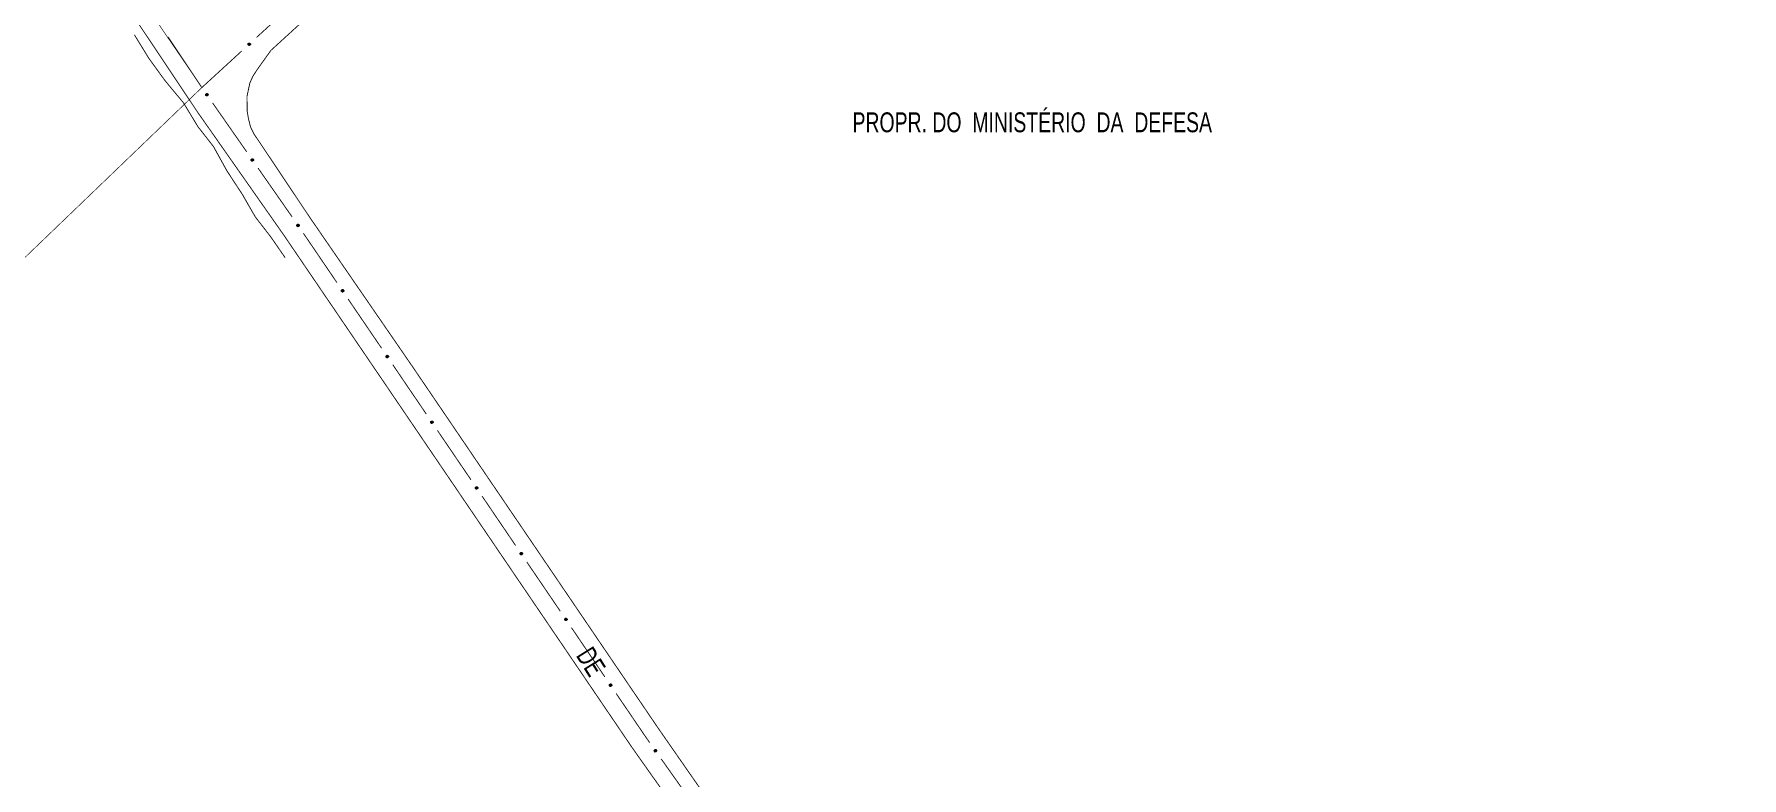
# Model space of a CAD drawing. Extents: x 205150 to 206910, y 4858726 to 4860849.
# Drawn here: x 205473.5 to 205817.3, y 4859817 to 4859966.7 of the extents above; entities that cross this region are included whole.
import ezdxf

# ---------------------------------------------------------------- set-up
doc = ezdxf.new("R2010")
doc.units = 0
doc.header["$LTSCALE"] = 1.5
doc.header["$MEASUREMENT"] = 0
for name, color, linetype in [('HD-VALAS-DRENOS', 170, 'CONTINUOUS'), ('LM-LIM-SETOR-FISCAL', 7, 'CONTINUOUS'), ('SV-EIXO-ROD-ESTR', 7, 'CONTINUOUS'), ('SV-EST-MUNIC-PAV', 20, 'CONTINUOUS'), ('SV-TXT-MUNIC-PAV', 20, 'CONTINUOUS'), ('SV-TXT-RUA-N-PAV-S-GUIA-C-GUIA', 7, 'CONTINUOUS')]:
    doc.layers.add(name, color=color, linetype=linetype)
doc.styles.add('ARIAL', font='ARIAL.TTF')
doc.linetypes.add('Limite', pattern='A,20,-3,[130,ltypeshp.shx,S=6.35,R=0,X=0,Y=0],-3,20', length=46)

msp = doc.modelspace()

# ---------------------------------------------------------------- linework, layer by layer
at = {"layer": 'HD-VALAS-DRENOS', "const_width": 0.18, "flags": 128}
msp.add_lwpolyline([(205493.71, 4859966.56), (205496.61, 4859961.84), (205499.85, 4859957.37), (205503.6, 4859952.85), (205506.49, 4859948.08), (205509.63, 4859944.06), (205512.33, 4859939.18), (205515.48, 4859934.36), (205518.02, 4859929.93), (205521.21, 4859925.81), (205524.05, 4859921.69)], dxfattribs=at)
at = {"layer": 'LM-LIM-SETOR-FISCAL', "linetype": 'Limite', "ltscale": 0.1, "const_width": 0.13, "flags": 128}
msp.add_lwpolyline([(205319.29, 4860270.52), (205308.71, 4860256.67), (205305.78, 4860258.84), (205287.54, 4860237.69), (205276.64, 4860225.85), (205246.75, 4860195.21), (205217.93, 4860166.62), (205205.07, 4860154.22), (205154.16, 4860103.62), (205198.33, 4860053.28), (205217.33, 4860073.87), (205228.31, 4860086.13), (205238.29, 4860095.9), (205249.21, 4860104.33), (205257.45, 4860109.18), (205264.02, 4860112.21), (205279.18, 4860117.77), (205286.26, 4860119.79), (205298.64, 4860121.61), (205309.27, 4860122.88), (205318.87, 4860123.38), (205330.48, 4860123.39), (205348.91, 4860120.43), (205359.29, 4860117.56), (205368.87, 4860113.52), (205387.79, 4860104.36), (205416.55, 4860084.92), (205427.35, 4860072.78), (205437.08, 4860059.62), (205479.77, 4859996.22), (205490.09, 4859981.19), (205507.28, 4859955.95), (205301.82, 4859758.53), (205304.27, 4859754.35), (205308.51, 4859743.48), (205314.17, 4859730.07), (205319.34, 4859714.73), (205318.69, 4859702.13), (205317.26, 4859690.64), (205315.74, 4859682.13), (205314.47, 4859670.89), (205312.89, 4859663.45), (205309.4, 4859652.21), (205307.5, 4859644.78), (205307.82, 4859635.75), (205310.04, 4859627.84), (205314.31, 4859618.34), (205319.85, 4859606.63), (205326.97, 4859596.97), (205332.19, 4859589.73), (205339.8, 4859581.22), (205346.76, 4859572.51), (205354, 4859559.81), (205353.39, 4859552.98), (205353.27, 4859547.01), (205355.22, 4859540.43), (205360.95, 4859533.08), (205371.88, 4859519.43), (205377.63, 4859512.44), (205385.79, 4859503.96), (205396.46, 4859500.67), (205404.7, 4859492.02), (205412.93, 4859478.57), (205420.22, 4859461.9), (205423.63, 4859449.31), (205425.2, 4859433.83), (205427.41, 4859417.81), (205434.87, 4859380.22), (205437.8, 4859372.3), (205447.24, 4859361.81), (205453.54, 4859349.48), (205459.05, 4859329.54), (205466.92, 4859311.43), (205476.36, 4859294.25), (205487.12, 4859281.65), (205492.89, 4859272.47), (205496.57, 4859259.35), (205503.39, 4859250.69), (205510.74, 4859242.04), (205513.88, 4859233.64), (205518.87, 4859225.77), (205525.3, 4859218.82), (205532.12, 4859213.83), (205535.79, 4859207.8), (205538.94, 4859201.5), (205542.88, 4859195.99), (205547.34, 4859189.96), (205548.12, 4859187.59), (205557.31, 4859181.03), (205563.87, 4859170.28), (205572.52, 4859159), (205575.67, 4859152.83), (205573.49, 4859146.26), (205574.41, 4859107.72), (205574.1, 4859102.45), (205570.43, 4859091.7), (205564.13, 4859081.46), (205558.88, 4859071.49), (205553.9, 4859063.1), (205553.9, 4859053.65), (205550.78, 4858995.23), (205582.12, 4858999.84), (205643.48, 4859000.72), (205662.02, 4859003.54), (205723.44, 4859017.98), (205780.86, 4859021.75), (205796.46, 4859023.04), (205822.25, 4859018.37), (205884.61, 4859012.81), (205949.14, 4859010.7), (206010.04, 4859007.01), (206085.77, 4858991.23), (206142.93, 4858964.03), (206222.76, 4858955.8), (206247.48, 4858946.16), (206320.03, 4858923.22), (206357.59, 4858908.6), (206441.35, 4858853.88), (206472.45, 4858825.54), (206535.38, 4858773.37), (206582.46, 4858737.4), (206654.71, 4858791.02), (206678.45, 4858818.8), (206712.51, 4858857.69), (206744.07, 4858897.64), (206751.69, 4858909.49), (206759.23, 4858922.23), (206766.2, 4858935.79), (206774.68, 4858954.45), (206780.86, 4858969.77), (206787.32, 4858989.53), (206795.67, 4859017.91), (206801.34, 4859037.45), (206804.81, 4859048.55), (206810.21, 4859067.25), (206818.72, 4859096.7), (206836.07, 4859155.15), (206846.57, 4859191.69), (206849.26, 4859199.97), (206857.1, 4859228.87), (206879.44, 4859306.63), (206888.86, 4859339.28), (206892.9, 4859355.31), (206898.05, 4859377.14), (206902.33, 4859396.65), (206903.66, 4859403.73), (206904.19, 4859408.48), (206905.69, 4859418.05), (206906.56, 4859427.57), (206907.69, 4859436.73), (206908.51, 4859451.61), (206908.98, 4859469.92), (206908.88, 4859478.27), (206909.31, 4859486.41), (206909.8, 4859503.75), (206908.06, 4859522.53), (206905.79, 4859539.89), (206902.11, 4859560.26), (206898.96, 4859576.34), (206897.7, 4859582.09), (206890.37, 4859608.85), (206880.35, 4859645.11), (206869.65, 4859680.81), (206865.82, 4859696.97), (206853.5, 4859740.64), (206829.42, 4859824.64), (206821, 4859851.39), (206812.97, 4859883.79), (206808.11, 4859900.23), (206792.3, 4859957.48), (206787.8, 4859976.76), (206777.66, 4860010.06), (206765, 4860051.58), (206755.54, 4860085.7), (206750.68, 4860101.63), (206741.17, 4860125.56), (206733.16, 4860141.6), (206724.53, 4860155.76), (206720.58, 4860162.18), (206711.45, 4860176.18), (206701.64, 4860187.46), (206699.72, 4860189.66), (206688, 4860201.91), (206676.62, 4860211.53), (206661.73, 4860222.42), (206647.52, 4860230.3), (206635.25, 4860235.79), (206614.85, 4860243.29), (206606.14, 4860245.65), (206597.68, 4860248), (206583.47, 4860251.01), (206568.95, 4860253.89), (206555.52, 4860256.25), (206536.42, 4860258.75), (206515.07, 4860261.46), (206491.2, 4860264.62), (206461.18, 4860268.88), (206439.8, 4860271.78), (206410.63, 4860276.21), (206388.16, 4860279.36), (206368.66, 4860282.7), (206354.57, 4860286.28), (206341.8, 4860291.58), (206328.08, 4860297.72), (206312.52, 4860304.06), (206285.44, 4860316.18), (206266.75, 4860326.61), (206251.28, 4860335.83), (206233.37, 4860347.73), (206203.78, 4860369), (206190.98, 4860381.36), (206176.1, 4860393.77), (206148.73, 4860420.73), (206131.72, 4860438.15), (206119.93, 4860450.72), (206096.07, 4860474.64), (206079.22, 4860491.32), (206053.65, 4860516.64), (206024.02, 4860544.98), (206003.48, 4860565.32), (205982.61, 4860587.19), (205969.68, 4860601.5), (205947.41, 4860624.23), (205941.47, 4860630.27), (205933.71, 4860637.54), (205921.87, 4860648.63), (205904.16, 4860665.5), (205891.55, 4860678.66), (205883.32, 4860686.89), (205866.07, 4860704.91), (205856.37, 4860714.35), (205825.17, 4860745.55), (205813.99, 4860756.84), (205803.22, 4860767.55), (205796.49, 4860774.25), (205790.73, 4860779.92), (205778.11, 4860792.25), (205767.26, 4860803.09), (205754.34, 4860816.31), (205748.7, 4860822.1), (205743.2, 4860827.74), (205737.56, 4860833.24), (205728.8, 4860841.85), (205722.27, 4860848.82), (205716.69, 4860834.76), (205683.28, 4860785.15), (205648.13, 4860731.52), (205621.03, 4860690.19), (205590.06, 4860643.83), (205580.55, 4860630.3), (205567.6, 4860611.82), (205565.6, 4860608.82), (205469.79, 4860465.73), (205420.74, 4860392.29), (205335.67, 4860262.2), (205321.6, 4860273.55)], close=True, dxfattribs=at)
at = {"layer": 'SV-EIXO-ROD-ESTR', "const_width": 0.18, "flags": 128}
for points in [[(205527.13, 4859974.13), (205518.28, 4859966.03)], [(205500.49, 4859966.12), (205507.15, 4859956.14)], [(205515.33, 4859963.33), (205507.96, 4859956.57)], [(205507.96, 4859956.57), (205507.28, 4859955.95)], [(205509.44, 4859952.86), (205516.3, 4859943.02)], [(205518.59, 4859939.74), (205525.46, 4859929.89)], [(205527.73, 4859926.6), (205534.47, 4859916.68)], [(205536.72, 4859913.37), (205543.47, 4859903.45)], [(205545.72, 4859900.14), (205546.84, 4859898.48)], [(205546.84, 4859898.48), (205547.23, 4859897.91)], [(205547.23, 4859897.91), (205552.46, 4859890.21)], [(205554.71, 4859886.9), (205561.45, 4859876.98)], [(205563.7, 4859873.67), (205570.44, 4859863.74)], [(205572.69, 4859860.43), (205579.43, 4859850.51)], [(205581.68, 4859847.2), (205588.42, 4859837.27)], [(205590.67, 4859833.96), (205596.29, 4859825.69)], [(205596.29, 4859825.69), (205596.79, 4859824.96)], [(205596.79, 4859824.96), (205597.43, 4859824.05)], [(205599.74, 4859820.78), (205606.67, 4859810.99)]]:
    msp.add_lwpolyline(points, dxfattribs=at)
at = {"layer": 'SV-EIXO-ROD-ESTR', "flags": 128}
for points in [[(205516.82, 4859964.85), (205516.64, 4859964.64)], [(205516.8, 4859964.85), (205516.64, 4859964.66)], [(205516.77, 4859964.84), (205516.64, 4859964.69)], [(205516.75, 4859964.84), (205516.64, 4859964.71)], [(205516.84, 4859964.85), (205516.65, 4859964.62)], [(205516.74, 4859964.83), (205516.65, 4859964.73)], [(205516.72, 4859964.83), (205516.65, 4859964.75)], [(205516.86, 4859964.84), (205516.66, 4859964.6)], [(205516.89, 4859964.84), (205516.66, 4859964.58)], [(205516.9, 4859964.83), (205516.67, 4859964.57)], [(205516.92, 4859964.82), (205516.68, 4859964.56)], [(205516.93, 4859964.81), (205516.69, 4859964.55)], [(205516.94, 4859964.79), (205516.71, 4859964.53)], [(205516.95, 4859964.78), (205516.73, 4859964.53)], [(205516.96, 4859964.77), (205516.74, 4859964.51)], [(205516.97, 4859964.75), (205516.76, 4859964.51)], [(205516.98, 4859964.73), (205516.78, 4859964.5)], [(205516.98, 4859964.71), (205516.81, 4859964.5)], [(205516.99, 4859964.69), (205516.83, 4859964.5)], [(205516.99, 4859964.67), (205516.86, 4859964.51)], [(205516.99, 4859964.64), (205516.87, 4859964.51)], [(205516.98, 4859964.62), (205516.89, 4859964.52)], [(205516.98, 4859964.6), (205516.9, 4859964.52)], [(205508.12, 4859954.56), (205508.33, 4859954.33)], [(205508.12, 4859954.53), (205508.3, 4859954.33)], [(205508.12, 4859954.51), (205508.29, 4859954.33)], [(205508.12, 4859954.49), (205508.26, 4859954.34)], [(205508.12, 4859954.47), (205508.24, 4859954.33)], [(205508.13, 4859954.57), (205508.34, 4859954.34)], [(205508.13, 4859954.45), (205508.21, 4859954.35)], [(205508.13, 4859954.43), (205508.2, 4859954.35)], [(205508.14, 4859954.6), (205508.36, 4859954.34)], [(205508.15, 4859954.61), (205508.38, 4859954.35)], [(205508.16, 4859954.62), (205508.39, 4859954.36)], [(205508.18, 4859954.63), (205508.4, 4859954.37)], [(205508.19, 4859954.65), (205508.42, 4859954.38)], [(205508.21, 4859954.65), (205508.43, 4859954.4)], [(205508.22, 4859954.66), (205508.44, 4859954.41)], [(205508.24, 4859954.67), (205508.45, 4859954.43)], [(205508.26, 4859954.68), (205508.46, 4859954.45)], [(205508.28, 4859954.68), (205508.46, 4859954.47)], [(205508.3, 4859954.68), (205508.47, 4859954.5)], [(205508.33, 4859954.67), (205508.46, 4859954.52)], [(205508.35, 4859954.67), (205508.47, 4859954.54)], [(205508.37, 4859954.66), (205508.45, 4859954.56)], [(205508.39, 4859954.65), (205508.45, 4859954.57)], [(205517.27, 4859941.39), (205517.44, 4859941.2)], [(205517.27, 4859941.35), (205517.39, 4859941.21)], [(205517.28, 4859941.44), (205517.48, 4859941.21)], [(205517.28, 4859941.41), (205517.46, 4859941.21)], [(205517.28, 4859941.36), (205517.41, 4859941.21)], [(205517.28, 4859941.33), (205517.37, 4859941.23)], [(205517.28, 4859941.31), (205517.35, 4859941.23)], [(205517.29, 4859941.45), (205517.5, 4859941.22)], [(205517.3, 4859941.47), (205517.52, 4859941.22)], [(205517.31, 4859941.49), (205517.53, 4859941.23)], [(205517.32, 4859941.5), (205517.55, 4859941.23)], [(205517.33, 4859941.51), (205517.56, 4859941.25)], [(205517.35, 4859941.52), (205517.58, 4859941.26)], [(205517.36, 4859941.53), (205517.59, 4859941.28)], [(205517.38, 4859941.54), (205517.6, 4859941.29)], [(205517.4, 4859941.54), (205517.61, 4859941.31)], [(205517.41, 4859941.56), (205517.62, 4859941.33)], [(205517.43, 4859941.55), (205517.62, 4859941.35)], [(205517.45, 4859941.56), (205517.62, 4859941.38)], [(205517.48, 4859941.55), (205517.62, 4859941.4)], [(205517.5, 4859941.55), (205517.62, 4859941.42)], [(205517.53, 4859941.54), (205517.61, 4859941.44)], [(205517.54, 4859941.53), (205517.61, 4859941.45)], [(205526.48, 4859928.22), (205526.66, 4859928.01)], [(205526.48, 4859928.2), (205526.64, 4859928.01)], [(205526.48, 4859928.17), (205526.61, 4859928.02)], [(205526.48, 4859928.15), (205526.6, 4859928.02)], [(205526.49, 4859928.26), (205526.7, 4859928.02)], [(205526.49, 4859928.24), (205526.69, 4859928.01)], [(205526.49, 4859928.13), (205526.57, 4859928.03)], [(205526.49, 4859928.12), (205526.56, 4859928.04)], [(205526.5, 4859928.28), (205526.72, 4859928.02)], [(205526.52, 4859928.29), (205526.73, 4859928.03)], [(205526.53, 4859928.31), (205526.75, 4859928.04)], [(205526.54, 4859928.32), (205526.76, 4859928.05)], [(205526.55, 4859928.33), (205526.78, 4859928.06)], [(205526.57, 4859928.34), (205526.79, 4859928.08)], [(205526.58, 4859928.35), (205526.8, 4859928.09)], [(205526.6, 4859928.35), (205526.81, 4859928.11)], [(205526.62, 4859928.36), (205526.82, 4859928.13)], [(205526.64, 4859928.36), (205526.82, 4859928.16)], [(205526.66, 4859928.36), (205526.83, 4859928.18)], [(205526.69, 4859928.36), (205526.82, 4859928.21)], [(205526.71, 4859928.35), (205526.83, 4859928.22)], [(205526.73, 4859928.34), (205526.82, 4859928.24)], [(205526.75, 4859928.34), (205526.82, 4859928.26)], [(205535.42, 4859915.04), (205535.59, 4859914.85)], [(205535.43, 4859915.08), (205535.63, 4859914.85)], [(205535.43, 4859915.06), (205535.61, 4859914.85)], [(205535.43, 4859915.01), (205535.56, 4859914.86)], [(205535.43, 4859914.99), (205535.54, 4859914.86)], [(205535.43, 4859914.97), (205535.52, 4859914.87)], [(205535.44, 4859915.1), (205535.65, 4859914.86)], [(205535.44, 4859914.96), (205535.5, 4859914.88)], [(205535.45, 4859915.12), (205535.67, 4859914.86)], [(205535.46, 4859915.13), (205535.68, 4859914.87)], [(205535.47, 4859915.15), (205535.7, 4859914.88)], [(205535.49, 4859915.16), (205535.71, 4859914.89)], [(205535.5, 4859915.17), (205535.73, 4859914.9)], [(205535.52, 4859915.18), (205535.74, 4859914.92)], [(205535.53, 4859915.19), (205535.75, 4859914.93)], [(205535.55, 4859915.19), (205535.76, 4859914.96)], [(205535.57, 4859915.2), (205535.77, 4859914.97)], [(205535.59, 4859915.2), (205535.77, 4859915)], [(205535.61, 4859915.2), (205535.78, 4859915.02)], [(205535.63, 4859915.2), (205535.77, 4859915.05)], [(205535.66, 4859915.2), (205535.77, 4859915.06)], [(205535.68, 4859915.19), (205535.76, 4859915.09)], [(205535.7, 4859915.18), (205535.76, 4859915.1)], [(205544.42, 4859901.81), (205544.59, 4859901.62)], [(205544.42, 4859901.78), (205544.56, 4859901.63)], [(205544.42, 4859901.76), (205544.54, 4859901.63)], [(205544.43, 4859901.85), (205544.63, 4859901.62)], [(205544.43, 4859901.83), (205544.61, 4859901.62)], [(205544.43, 4859901.74), (205544.51, 4859901.64)], [(205544.43, 4859901.73), (205544.5, 4859901.65)], [(205544.44, 4859901.89), (205544.66, 4859901.63)], [(205544.44, 4859901.87), (205544.64, 4859901.63)], [(205544.46, 4859901.9), (205544.68, 4859901.64)], [(205544.47, 4859901.92), (205544.69, 4859901.65)], [(205544.48, 4859901.93), (205544.71, 4859901.66)], [(205544.5, 4859901.94), (205544.72, 4859901.67)], [(205544.51, 4859901.95), (205544.73, 4859901.69)], [(205544.53, 4859901.96), (205544.74, 4859901.7)], [(205544.55, 4859901.96), (205544.75, 4859901.72)], [(205544.56, 4859901.97), (205544.76, 4859901.74)], [(205544.58, 4859901.97), (205544.76, 4859901.77)], [(205544.6, 4859901.97), (205544.77, 4859901.79)], [(205544.63, 4859901.97), (205544.77, 4859901.82)], [(205544.65, 4859901.96), (205544.77, 4859901.83)], [(205544.68, 4859901.95), (205544.76, 4859901.85)], [(205544.69, 4859901.95), (205544.76, 4859901.86)], [(205553.41, 4859888.57), (205553.58, 4859888.39)], [(205553.41, 4859888.53), (205553.53, 4859888.39)], [(205553.42, 4859888.62), (205553.62, 4859888.39)], [(205553.42, 4859888.59), (205553.6, 4859888.39)], [(205553.42, 4859888.55), (205553.55, 4859888.4)], [(205553.42, 4859888.51), (205553.51, 4859888.41)], [(205553.42, 4859888.49), (205553.49, 4859888.41)], [(205553.43, 4859888.64), (205553.63, 4859888.4)], [(205553.44, 4859888.66), (205553.66, 4859888.4)], [(205553.45, 4859888.67), (205553.67, 4859888.41)], [(205553.46, 4859888.69), (205553.69, 4859888.41)], [(205553.48, 4859888.69), (205553.7, 4859888.43)], [(205553.49, 4859888.71), (205553.71, 4859888.44)], [(205553.51, 4859888.71), (205553.72, 4859888.46)], [(205553.52, 4859888.72), (205553.74, 4859888.47)], [(205553.54, 4859888.73), (205553.74, 4859888.49)], [(205553.55, 4859888.74), (205553.76, 4859888.51)], [(205553.57, 4859888.74), (205553.76, 4859888.53)], [(205553.6, 4859888.74), (205553.76, 4859888.55)], [(205553.62, 4859888.73), (205553.76, 4859888.58)], [(205553.64, 4859888.73), (205553.76, 4859888.6)], [(205553.67, 4859888.72), (205553.75, 4859888.62)], [(205553.68, 4859888.71), (205553.75, 4859888.63)], [(205562.4, 4859875.34), (205562.57, 4859875.15)], [(205562.4, 4859875.29), (205562.52, 4859875.16)], [(205562.41, 4859875.38), (205562.61, 4859875.15)], [(205562.41, 4859875.36), (205562.59, 4859875.15)], [(205562.41, 4859875.31), (205562.54, 4859875.16)], [(205562.41, 4859875.27), (205562.5, 4859875.17)], [(205562.41, 4859875.26), (205562.48, 4859875.18)], [(205562.42, 4859875.4), (205562.63, 4859875.16)], [(205562.43, 4859875.42), (205562.65, 4859875.16)], [(205562.44, 4859875.43), (205562.66, 4859875.17)], [(205562.45, 4859875.45), (205562.68, 4859875.18)], [(205562.47, 4859875.46), (205562.69, 4859875.19)], [(205562.48, 4859875.47), (205562.71, 4859875.2)], [(205562.5, 4859875.48), (205562.71, 4859875.22)], [(205562.51, 4859875.49), (205562.73, 4859875.23)], [(205562.53, 4859875.49), (205562.73, 4859875.26)], [(205562.54, 4859875.5), (205562.75, 4859875.27)], [(205562.56, 4859875.5), (205562.75, 4859875.3)], [(205562.59, 4859875.5), (205562.76, 4859875.32)], [(205562.61, 4859875.5), (205562.75, 4859875.35)], [(205562.64, 4859875.49), (205562.75, 4859875.36)], [(205562.66, 4859875.49), (205562.74, 4859875.38)], [(205562.68, 4859875.48), (205562.74, 4859875.4)], [(205571.39, 4859862.1), (205571.56, 4859861.91)], [(205571.39, 4859862.06), (205571.51, 4859861.92)], [(205571.4, 4859862.15), (205571.6, 4859861.92)], [(205571.4, 4859862.12), (205571.58, 4859861.92)], [(205571.4, 4859862.08), (205571.53, 4859861.93)], [(205571.4, 4859862.04), (205571.49, 4859861.94)], [(205571.41, 4859862.17), (205571.62, 4859861.93)], [(205571.41, 4859862.02), (205571.47, 4859861.94)], [(205571.42, 4859862.19), (205571.64, 4859861.93)], [(205571.43, 4859862.2), (205571.65, 4859861.94)], [(205571.44, 4859862.22), (205571.67, 4859861.94)], [(205571.46, 4859862.22), (205571.68, 4859861.96)], [(205571.47, 4859862.24), (205571.7, 4859861.97)], [(205571.49, 4859862.24), (205571.71, 4859861.99)], [(205571.5, 4859862.25), (205571.72, 4859862)], [(205571.52, 4859862.26), (205571.73, 4859862.02)], [(205571.54, 4859862.27), (205571.74, 4859862.04)], [(205571.56, 4859862.27), (205571.74, 4859862.06)], [(205571.58, 4859862.27), (205571.75, 4859862.08)], [(205571.6, 4859862.26), (205571.74, 4859862.11)], [(205571.63, 4859862.26), (205571.74, 4859862.13)], [(205571.65, 4859862.25), (205571.73, 4859862.15)], [(205571.67, 4859862.24), (205571.73, 4859862.16)], [(205580.38, 4859848.87), (205580.55, 4859848.68)], [(205580.39, 4859848.91), (205580.59, 4859848.68)], [(205580.39, 4859848.89), (205580.57, 4859848.68)], [(205580.39, 4859848.84), (205580.52, 4859848.69)], [(205580.39, 4859848.82), (205580.5, 4859848.69)], [(205580.39, 4859848.8), (205580.48, 4859848.7)], [(205580.4, 4859848.93), (205580.61, 4859848.69)], [(205580.4, 4859848.79), (205580.46, 4859848.71)], [(205580.41, 4859848.95), (205580.63, 4859848.69)], [(205580.42, 4859848.96), (205580.64, 4859848.7)], [(205580.43, 4859848.98), (205580.66, 4859848.71)], [(205580.45, 4859848.99), (205580.67, 4859848.72)], [(205580.46, 4859849), (205580.69, 4859848.73)], [(205580.48, 4859849.01), (205580.7, 4859848.75)], [(205580.49, 4859849.02), (205580.71, 4859848.76)], [(205580.51, 4859849.02), (205580.72, 4859848.79)], [(205580.53, 4859849.03), (205580.73, 4859848.8)], [(205580.55, 4859849.03), (205580.73, 4859848.83)], [(205580.57, 4859849.03), (205580.74, 4859848.85)], [(205580.59, 4859849.03), (205580.73, 4859848.88)], [(205580.62, 4859849.02), (205580.73, 4859848.89)], [(205580.64, 4859849.01), (205580.72, 4859848.91)], [(205580.66, 4859849.01), (205580.72, 4859848.93)], [(205589.37, 4859835.63), (205589.54, 4859835.44)], [(205589.38, 4859835.68), (205589.58, 4859835.45)], [(205589.38, 4859835.65), (205589.56, 4859835.45)], [(205589.38, 4859835.61), (205589.51, 4859835.46)], [(205589.38, 4859835.59), (205589.49, 4859835.45)], [(205589.38, 4859835.57), (205589.47, 4859835.47)], [(205589.39, 4859835.7), (205589.6, 4859835.46)], [(205589.39, 4859835.55), (205589.45, 4859835.47)], [(205589.4, 4859835.72), (205589.62, 4859835.46)], [(205589.41, 4859835.73), (205589.63, 4859835.47)], [(205589.42, 4859835.75), (205589.65, 4859835.47)], [(205589.44, 4859835.75), (205589.66, 4859835.49)], [(205589.45, 4859835.77), (205589.68, 4859835.5)], [(205589.47, 4859835.77), (205589.69, 4859835.52)], [(205589.48, 4859835.78), (205589.7, 4859835.53)], [(205589.5, 4859835.79), (205589.71, 4859835.55)], [(205589.52, 4859835.8), (205589.72, 4859835.57)], [(205589.54, 4859835.8), (205589.72, 4859835.59)], [(205589.56, 4859835.8), (205589.73, 4859835.61)], [(205589.59, 4859835.79), (205589.72, 4859835.64)], [(205589.61, 4859835.79), (205589.72, 4859835.66)], [(205589.63, 4859835.78), (205589.71, 4859835.68)], [(205589.65, 4859835.77), (205589.71, 4859835.69)], [(205598.41, 4859822.43), (205598.58, 4859822.24)], [(205598.42, 4859822.47), (205598.63, 4859822.25)], [(205598.42, 4859822.45), (205598.6, 4859822.25)], [(205598.42, 4859822.4), (205598.55, 4859822.25)], [(205598.42, 4859822.38), (205598.53, 4859822.25)], [(205598.42, 4859822.36), (205598.51, 4859822.26)], [(205598.43, 4859822.49), (205598.64, 4859822.26)], [(205598.43, 4859822.35), (205598.5, 4859822.27)], [(205598.44, 4859822.51), (205598.66, 4859822.26)], [(205598.45, 4859822.52), (205598.67, 4859822.27)], [(205598.46, 4859822.54), (205598.69, 4859822.27)], [(205598.47, 4859822.55), (205598.7, 4859822.29)], [(205598.49, 4859822.56), (205598.72, 4859822.3)], [(205598.51, 4859822.57), (205598.73, 4859822.32)], [(205598.52, 4859822.58), (205598.74, 4859822.33)], [(205598.54, 4859822.58), (205598.75, 4859822.35)], [(205598.55, 4859822.59), (205598.76, 4859822.37)], [(205598.57, 4859822.59), (205598.76, 4859822.39)], [(205598.59, 4859822.6), (205598.77, 4859822.42)], [(205598.62, 4859822.59), (205598.76, 4859822.44)], [(205598.64, 4859822.59), (205598.76, 4859822.46)], [(205598.67, 4859822.58), (205598.75, 4859822.48)], [(205598.68, 4859822.57), (205598.75, 4859822.49)]]:
    msp.add_lwpolyline(points, dxfattribs=at)
for points in [[(205516.99, 4859964.69), (205516.99, 4859964.64), (205516.98, 4859964.6), (205516.96, 4859964.57), (205516.93, 4859964.55), (205516.9, 4859964.52), (205516.87, 4859964.51), (205516.83, 4859964.5), (205516.78, 4859964.5), (205516.74, 4859964.51), (205516.71, 4859964.53), (205516.68, 4859964.56), (205516.66, 4859964.58), (205516.65, 4859964.62), (205516.64, 4859964.66), (205516.64, 4859964.71), (205516.65, 4859964.75), (205516.67, 4859964.78), (205516.69, 4859964.81), (205516.72, 4859964.83), (205516.75, 4859964.84), (205516.8, 4859964.85), (205516.84, 4859964.85), (205516.89, 4859964.84), (205516.92, 4859964.82), (205516.94, 4859964.79), (205516.96, 4859964.77), (205516.98, 4859964.73), (205516.99, 4859964.69)], [(205508.3, 4859954.68), (205508.35, 4859954.67), (205508.39, 4859954.65), (205508.42, 4859954.63), (205508.44, 4859954.6), (205508.45, 4859954.57), (205508.47, 4859954.54), (205508.47, 4859954.5), (205508.46, 4859954.45), (205508.44, 4859954.41), (205508.42, 4859954.38), (205508.39, 4859954.36), (205508.36, 4859954.34), (205508.33, 4859954.33), (205508.29, 4859954.33), (205508.24, 4859954.33), (205508.2, 4859954.35), (205508.17, 4859954.37), (205508.15, 4859954.4), (205508.13, 4859954.43), (205508.12, 4859954.47), (205508.12, 4859954.51), (205508.12, 4859954.56), (205508.14, 4859954.6), (205508.16, 4859954.62), (205508.19, 4859954.65), (205508.22, 4859954.66), (205508.26, 4859954.68), (205508.3, 4859954.68)], [(205517.45, 4859941.56), (205517.5, 4859941.55), (205517.54, 4859941.53), (205517.57, 4859941.51), (205517.59, 4859941.48), (205517.61, 4859941.45), (205517.62, 4859941.42), (205517.62, 4859941.38), (205517.62, 4859941.33), (205517.6, 4859941.29), (205517.58, 4859941.26), (205517.55, 4859941.23), (205517.52, 4859941.22), (205517.48, 4859941.21), (205517.44, 4859941.2), (205517.39, 4859941.21), (205517.35, 4859941.23), (205517.33, 4859941.25), (205517.3, 4859941.28), (205517.28, 4859941.31), (205517.27, 4859941.35), (205517.27, 4859941.39), (205517.28, 4859941.44), (205517.3, 4859941.47), (205517.32, 4859941.5), (205517.35, 4859941.52), (205517.38, 4859941.54), (205517.41, 4859941.56), (205517.45, 4859941.56)], [(205526.66, 4859928.36), (205526.71, 4859928.35), (205526.75, 4859928.34), (205526.78, 4859928.31), (205526.8, 4859928.29), (205526.82, 4859928.26), (205526.83, 4859928.22), (205526.83, 4859928.18), (205526.82, 4859928.13), (205526.8, 4859928.09), (205526.78, 4859928.06), (205526.75, 4859928.04), (205526.72, 4859928.02), (205526.69, 4859928.01), (205526.64, 4859928.01), (205526.6, 4859928.02), (205526.56, 4859928.04), (205526.53, 4859928.06), (205526.51, 4859928.09), (205526.49, 4859928.12), (205526.48, 4859928.15), (205526.48, 4859928.2), (205526.49, 4859928.24), (205526.5, 4859928.28), (205526.53, 4859928.31), (205526.55, 4859928.33), (205526.58, 4859928.35), (205526.62, 4859928.36), (205526.66, 4859928.36)], [(205535.61, 4859915.2), (205535.66, 4859915.2), (205535.7, 4859915.18), (205535.73, 4859915.15), (205535.75, 4859915.13), (205535.76, 4859915.1), (205535.77, 4859915.06), (205535.78, 4859915.02), (205535.77, 4859914.97), (205535.75, 4859914.93), (205535.73, 4859914.9), (205535.7, 4859914.88), (205535.67, 4859914.86), (205535.63, 4859914.85), (205535.59, 4859914.85), (205535.54, 4859914.86), (205535.5, 4859914.88), (205535.48, 4859914.9), (205535.45, 4859914.93), (205535.44, 4859914.96), (205535.43, 4859914.99), (205535.42, 4859915.04), (205535.43, 4859915.08), (205535.45, 4859915.12), (205535.47, 4859915.15), (205535.5, 4859915.17), (205535.53, 4859915.19), (205535.57, 4859915.2), (205535.61, 4859915.2)], [(205544.6, 4859901.97), (205544.65, 4859901.96), (205544.69, 4859901.95), (205544.72, 4859901.92), (205544.74, 4859901.9), (205544.76, 4859901.86), (205544.77, 4859901.83), (205544.77, 4859901.79), (205544.76, 4859901.74), (205544.74, 4859901.7), (205544.72, 4859901.67), (205544.69, 4859901.65), (205544.66, 4859901.63), (205544.63, 4859901.62), (205544.59, 4859901.62), (205544.54, 4859901.63), (205544.5, 4859901.65), (205544.47, 4859901.67), (205544.45, 4859901.7), (205544.43, 4859901.73), (205544.42, 4859901.76), (205544.42, 4859901.81), (205544.43, 4859901.85), (205544.44, 4859901.89), (205544.47, 4859901.92), (205544.5, 4859901.94), (205544.53, 4859901.96), (205544.56, 4859901.97), (205544.6, 4859901.97)], [(205553.6, 4859888.74), (205553.64, 4859888.73), (205553.68, 4859888.71), (205553.71, 4859888.69), (205553.73, 4859888.66), (205553.75, 4859888.63), (205553.76, 4859888.6), (205553.76, 4859888.55), (205553.76, 4859888.51), (205553.74, 4859888.47), (205553.71, 4859888.44), (205553.69, 4859888.41), (205553.66, 4859888.4), (205553.62, 4859888.39), (205553.58, 4859888.39), (205553.53, 4859888.39), (205553.49, 4859888.41), (205553.46, 4859888.44), (205553.44, 4859888.46), (205553.42, 4859888.49), (205553.41, 4859888.53), (205553.41, 4859888.57), (205553.42, 4859888.62), (205553.44, 4859888.66), (205553.46, 4859888.69), (205553.49, 4859888.71), (205553.52, 4859888.72), (205553.55, 4859888.74), (205553.6, 4859888.74)], [(205562.59, 4859875.5), (205562.64, 4859875.49), (205562.68, 4859875.48), (205562.7, 4859875.45), (205562.72, 4859875.43), (205562.74, 4859875.4), (205562.75, 4859875.36), (205562.76, 4859875.32), (205562.75, 4859875.27), (205562.73, 4859875.23), (205562.71, 4859875.2), (205562.68, 4859875.18), (205562.65, 4859875.16), (205562.61, 4859875.15), (205562.57, 4859875.15), (205562.52, 4859875.16), (205562.48, 4859875.18), (205562.45, 4859875.2), (205562.43, 4859875.23), (205562.41, 4859875.26), (205562.4, 4859875.29), (205562.4, 4859875.34), (205562.41, 4859875.38), (205562.43, 4859875.42), (205562.45, 4859875.45), (205562.48, 4859875.47), (205562.51, 4859875.49), (205562.54, 4859875.5), (205562.59, 4859875.5)], [(205571.58, 4859862.27), (205571.63, 4859862.26), (205571.67, 4859862.24), (205571.69, 4859862.22), (205571.71, 4859862.19), (205571.73, 4859862.16), (205571.74, 4859862.13), (205571.75, 4859862.08), (205571.74, 4859862.04), (205571.72, 4859862), (205571.7, 4859861.97), (205571.67, 4859861.94), (205571.64, 4859861.93), (205571.6, 4859861.92), (205571.56, 4859861.91), (205571.51, 4859861.92), (205571.47, 4859861.94), (205571.45, 4859861.97), (205571.42, 4859861.99), (205571.41, 4859862.02), (205571.39, 4859862.06), (205571.39, 4859862.1), (205571.4, 4859862.15), (205571.42, 4859862.19), (205571.44, 4859862.22), (205571.47, 4859862.24), (205571.5, 4859862.25), (205571.54, 4859862.27), (205571.58, 4859862.27)], [(205580.57, 4859849.03), (205580.62, 4859849.02), (205580.66, 4859849.01), (205580.69, 4859848.98), (205580.71, 4859848.96), (205580.72, 4859848.93), (205580.73, 4859848.89), (205580.74, 4859848.85), (205580.73, 4859848.8), (205580.71, 4859848.76), (205580.69, 4859848.73), (205580.66, 4859848.71), (205580.63, 4859848.69), (205580.59, 4859848.68), (205580.55, 4859848.68), (205580.5, 4859848.69), (205580.46, 4859848.71), (205580.44, 4859848.73), (205580.41, 4859848.76), (205580.4, 4859848.79), (205580.39, 4859848.82), (205580.38, 4859848.87), (205580.39, 4859848.91), (205580.41, 4859848.95), (205580.43, 4859848.98), (205580.46, 4859849), (205580.49, 4859849.02), (205580.53, 4859849.03), (205580.57, 4859849.03)], [(205589.56, 4859835.8), (205589.61, 4859835.79), (205589.65, 4859835.77), (205589.68, 4859835.75), (205589.7, 4859835.72), (205589.71, 4859835.69), (205589.72, 4859835.66), (205589.73, 4859835.61), (205589.72, 4859835.57), (205589.7, 4859835.53), (205589.68, 4859835.5), (205589.65, 4859835.47), (205589.62, 4859835.46), (205589.58, 4859835.45), (205589.54, 4859835.44), (205589.49, 4859835.45), (205589.45, 4859835.47), (205589.43, 4859835.49), (205589.4, 4859835.52), (205589.39, 4859835.55), (205589.38, 4859835.59), (205589.37, 4859835.63), (205589.38, 4859835.68), (205589.4, 4859835.72), (205589.42, 4859835.75), (205589.45, 4859835.77), (205589.48, 4859835.78), (205589.52, 4859835.8), (205589.56, 4859835.8)], [(205598.59, 4859822.6), (205598.64, 4859822.59), (205598.68, 4859822.57), (205598.71, 4859822.55), (205598.73, 4859822.52), (205598.75, 4859822.49), (205598.76, 4859822.46), (205598.77, 4859822.42), (205598.76, 4859822.37), (205598.74, 4859822.33), (205598.72, 4859822.3), (205598.69, 4859822.27), (205598.66, 4859822.26), (205598.63, 4859822.25), (205598.58, 4859822.24), (205598.53, 4859822.25), (205598.5, 4859822.27), (205598.47, 4859822.29), (205598.44, 4859822.32), (205598.43, 4859822.35), (205598.42, 4859822.38), (205598.41, 4859822.43), (205598.42, 4859822.47), (205598.44, 4859822.51), (205598.46, 4859822.54), (205598.49, 4859822.56), (205598.52, 4859822.58), (205598.55, 4859822.59), (205598.59, 4859822.6)]]:
    msp.add_lwpolyline(points, close=True, dxfattribs=at)
at = {"layer": 'SV-EST-MUNIC-PAV', "const_width": 0.18, "flags": 128}
for points in [[(205537.09, 4859977.95), (205521.18, 4859963.43)], [(205490.58, 4859974.73), (205506.47, 4859950.93)], [(205521.18, 4859963.43), (205518.4, 4859959.53)], [(205518.4, 4859959.53), (205517.54, 4859958.2), (205516.93, 4859956.81), (205516.36, 4859954.13), (205516.42, 4859951.14), (205516.67, 4859949.64), (205517.09, 4859948.01), (205517.75, 4859946.65)], [(205506.47, 4859950.93), (205523.8, 4859926.21)], [(205517.75, 4859946.65), (205529.08, 4859929.7)], [(205529.08, 4859929.7), (205549.76, 4859899.65)], [(205523.8, 4859926.21), (205544.37, 4859895.97)], [(205549.76, 4859899.65), (205582.5, 4859851.45)], [(205544.37, 4859895.97), (205582.47, 4859839.87)], [(205582.5, 4859851.45), (205599.31, 4859826.71)], [(205582.47, 4859839.87), (205593.94, 4859822.98)], [(205599.31, 4859826.71), (205639.23, 4859769.32)], [(205593.94, 4859822.98), (205634.44, 4859765.73)]]:
    msp.add_lwpolyline(points, dxfattribs=at)

# ---------------------------------------------------------------- texts
at = {"layer": 'SV-TXT-MUNIC-PAV', "style": 'ARIAL', "width": 0.7}
msp.add_text('DE', height=4, rotation=302, dxfattribs=at).set_placement((205582.49, 4859841.61))
at = {"layer": 'SV-TXT-RUA-N-PAV-S-GUIA-C-GUIA', "style": 'ARIAL', "width": 0.7}
msp.add_text('PROPR. DO  MINISTÉRIO  DA  DEFESA', height=4, dxfattribs=at).set_placement((205638.25, 4859946.95))

doc.saveas('drawing.dxf')
